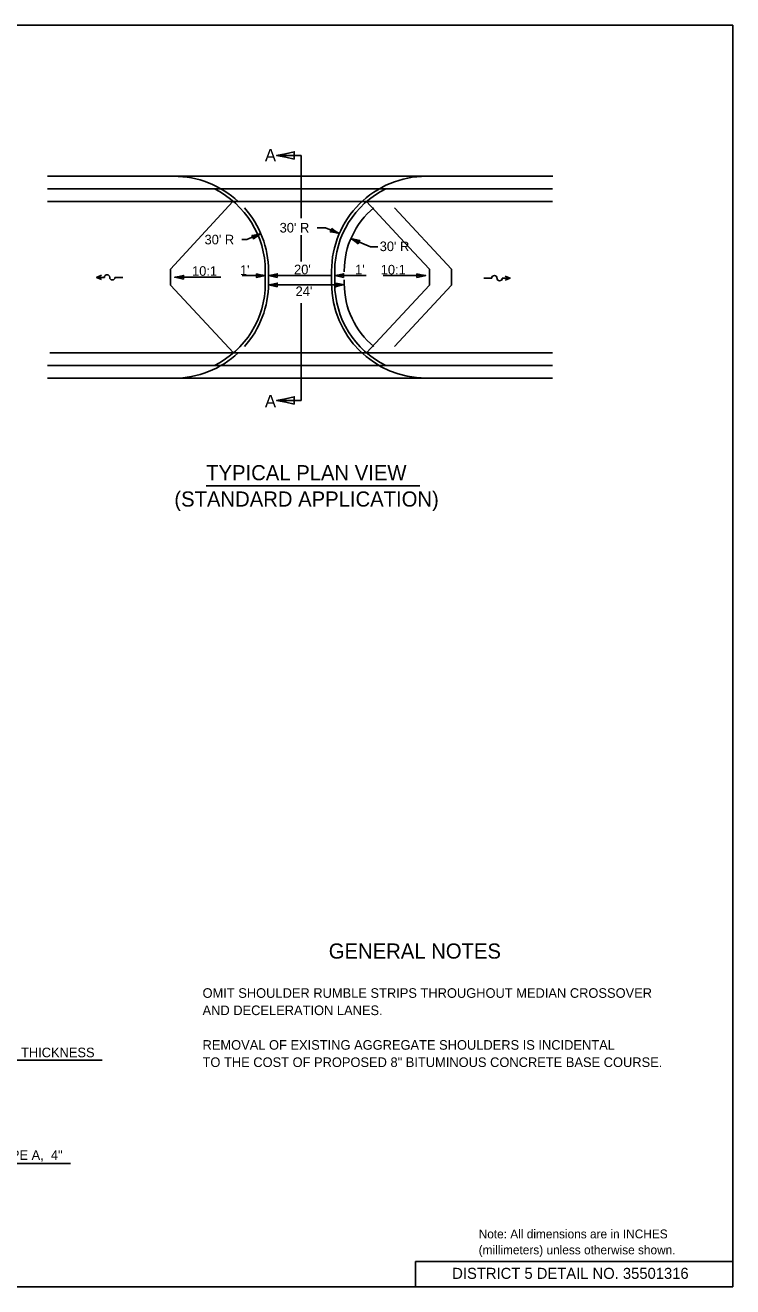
# Model space of a CAD drawing. Extents: x 2261326 to 2261983, y -3123705 to -3123305.
# Drawn here: x 2261759.1 to 2261983.3, y -3123705.1 to -3123305.1 of the extents above; entities that cross this region are included whole.
import ezdxf

# ---------------------------------------------------------------- set-up
doc = ezdxf.new("R2010")
doc.units = 0
for name, color, linetype in [('Default', 7, 'Continuous'), ('RD_Pr_Roadway_Dimensions', 7, 'Continuous'), ('RD_Pr_Roadway_Items', 7, 'Continuous'), ('RD_Pr_Roadway_Notes', 7, 'Continuous'), ('SH_General_Details', 7, 'Continuous')]:
    doc.layers.add(name, color=color, linetype=linetype)

msp = doc.modelspace()

# ---------------------------------------------------------------- linework, layer by layer
at = {"layer": 'Default'}
msp.add_lwpolyline([(2261353.31, -3123705.08), (2261983.31, -3123705.08), (2261983.31, -3123305.08), (2261353.31, -3123305.08)], close=True, dxfattribs=at)
at = {"layer": 'RD_Pr_Roadway_Dimensions'}
for p, q in [((2261829.36, -3123373.05), (2261833.75, -3123371.17)), ((2261851.57, -3123369.29), (2261854.2, -3123369.29)), ((2261854.2, -3123369.29), (2261858.6, -3123371.17)), ((2261829.36, -3123373.05), (2261827.69, -3123373.05)), ((2261862.27, -3123372.74), (2261868.48, -3123375.4)), ((2261868.48, -3123375.4), (2261870.84, -3123375.4)), ((2261806.47, -3123384.97), (2261821.04, -3123384.97)), ((2261827.81, -3123384.48), (2261835.17, -3123384.48)), ((2261836.17, -3123384.48), (2261856.17, -3123384.48)), ((2261836.17, -3123387.4), (2261860.18, -3123387.4)), ((2261857.17, -3123384.48), (2261867.1, -3123384.48)), ((2261872.55, -3123384.48), (2261886.03, -3123384.48))]:
    msp.add_line(p, q, dxfattribs=at)
for points in [[(2261830.95, -3123371.73), (2261831.18, -3123372.27), (2261831.41, -3123372.81), (2261832.56, -3123371.94), (2261833.75, -3123371.17), (2261832.27, -3123371.5)], [(2261856.25, -3123369.53), (2261856.02, -3123370.06), (2261855.79, -3123370.6), (2261857.21, -3123370.84), (2261858.6, -3123371.17), (2261857.33, -3123370.33)], [(2261864.62, -3123374.38), (2261864.85, -3123373.84), (2261865.08, -3123373.3), (2261863.65, -3123373.07), (2261862.27, -3123372.74), (2261863.54, -3123373.58)], [(2261832.37, -3123383.89), (2261832.37, -3123384.48), (2261832.37, -3123385.06), (2261833.77, -3123384.72), (2261835.17, -3123384.48), (2261833.68, -3123384.2)], [(2261838.97, -3123385.06), (2261838.97, -3123384.48), (2261838.97, -3123383.89), (2261837.57, -3123384.23), (2261836.17, -3123384.48), (2261837.67, -3123384.75)], [(2261859.97, -3123385.06), (2261859.97, -3123384.48), (2261859.97, -3123383.89), (2261858.57, -3123384.23), (2261857.17, -3123384.48), (2261858.67, -3123384.75)], [(2261883.23, -3123383.89), (2261883.23, -3123384.48), (2261883.23, -3123385.06), (2261884.63, -3123384.72), (2261886.03, -3123384.48), (2261884.53, -3123384.2)], [(2261809.27, -3123385.56), (2261809.27, -3123384.97), (2261809.27, -3123384.39), (2261807.87, -3123384.73), (2261806.47, -3123384.97), (2261807.96, -3123385.25)], [(2261838.97, -3123387.99), (2261838.97, -3123387.4), (2261838.97, -3123386.82), (2261837.57, -3123387.16), (2261836.17, -3123387.4), (2261837.67, -3123387.67)], [(2261857.38, -3123386.82), (2261857.38, -3123387.4), (2261857.38, -3123387.99), (2261858.78, -3123387.64), (2261860.18, -3123387.4), (2261858.69, -3123387.13)]]:
    msp.add_lwpolyline(points, close=True, dxfattribs=at)
at = {"layer": 'RD_Pr_Roadway_Items'}
for p, q in [((2261766.17, -3123352.97), (2261926.18, -3123352.97)), ((2261766.17, -3123356.97), (2261926.18, -3123356.97)), ((2261766.17, -3123360.97), (2261926.18, -3123360.97)), ((2261805.17, -3123382.47), (2261824.91, -3123360.97)), ((2261880.65, -3123375.42), (2261867.28, -3123360.97)), ((2261894.14, -3123382.47), (2261876.1, -3123362.97)), ((2261887.18, -3123382.47), (2261880.65, -3123375.42)), ((2261805.17, -3123387.47), (2261805.17, -3123382.47)), ((2261835.17, -3123386.97), (2261835.17, -3123382.97)), ((2261836.17, -3123386.97), (2261836.17, -3123382.97)), ((2261856.17, -3123386.98), (2261856.17, -3123382.98)), ((2261857.17, -3123386.98), (2261857.17, -3123382.98)), ((2261860.17, -3123382.98), (2261860.17, -3123383.23)), ((2261887.18, -3123387.47), (2261887.18, -3123382.47)), ((2261894.14, -3123387.47), (2261894.14, -3123382.47)), ((2261784.19, -3123385.02), (2261781.68, -3123385.02)), ((2261790.02, -3123385.02), (2261787.52, -3123385.02)), ((2261805.17, -3123387.47), (2261825.07, -3123408.98)), ((2261860.17, -3123385.76), (2261860.17, -3123386.98)), ((2261887.18, -3123387.47), (2261867.28, -3123408.98)), ((2261894.14, -3123387.47), (2261876.1, -3123406.98)), ((2261904.43, -3123385.28), (2261906.92, -3123385.28)), ((2261910.26, -3123385.28), (2261912.76, -3123385.28)), ((2261766.87, -3123408.98), (2261926.18, -3123408.98)), ((2261766.17, -3123412.98), (2261926.18, -3123412.98)), ((2261766.17, -3123416.98), (2261926.18, -3123416.98))]:
    msp.add_line(p, q, dxfattribs=at)
for points in [[(2261783.22, -3123385.66), (2261781.68, -3123385.02), (2261783.22, -3123384.38)], [(2261911.22, -3123384.64), (2261912.76, -3123385.28), (2261911.22, -3123385.92)]]:
    msp.add_lwpolyline(points, dxfattribs=at)
for centre, radius, start, end in [((2261806.17, -3123382.97), 30, 47.1664, 90), ((2261886.18, -3123382.97), 30, 90, 180.0023), ((2261806.17, -3123382.97), 29, 0.0023, 63.7082), ((2261886.18, -3123382.97), 29, 116.2918, 180.0023), ((2261806.17, -3123382.97), 30, 0.0023, 41.8101), ((2261886.18, -3123382.97), 26, 129.7153, 180.0023), ((2261785.02, -3123385.02), 0.833, 360, 180), ((2261786.68, -3123385.02), 0.833, 180, 0), ((2261806.17, -3123386.98), 29, 296.2918, 0.0023), ((2261806.17, -3123386.98), 30, 318.1898, 0.0023), ((2261886.18, -3123386.98), 30, 180.0023, 269.9977), ((2261886.18, -3123386.98), 29, 180.0023, 243.7082), ((2261886.18, -3123386.98), 26, 180.0023, 230.2846), ((2261907.76, -3123385.28), 0.833, 0, 180), ((2261909.43, -3123385.28), 0.833, 180, 360), ((2261806.17, -3123386.98), 30, 270.0015, 312.8331)]:
    msp.add_arc(centre, radius, start, end, dxfattribs=at)
at = {"layer": 'RD_Pr_Roadway_Notes'}
for p, q in [((2261846.51, -3123346.38), (2261838.72, -3123346.38)), ((2261846.51, -3123346.38), (2261846.51, -3123366.28)), ((2261846.51, -3123371.67), (2261846.51, -3123380.02)), ((2261846.51, -3123393.24), (2261846.51, -3123424.05)), ((2261846.51, -3123424.05), (2261838.72, -3123424.05)), ((2261816.47, -3123451.09), (2261884.15, -3123451.09)), ((2261714.11, -3123633.27), (2261783.46, -3123633.27)), ((2261678.43, -3123665.97), (2261773.38, -3123665.97))]:
    msp.add_line(p, q, dxfattribs=at)
for points in [[(2261844.32, -3123347.55), (2261844.32, -3123346.38), (2261844.32, -3123345.21), (2261841.52, -3123345.89), (2261838.72, -3123346.38), (2261841.71, -3123346.92)], [(2261844.32, -3123425.22), (2261844.32, -3123424.05), (2261844.32, -3123422.88), (2261841.52, -3123423.57), (2261838.72, -3123424.05), (2261841.71, -3123424.6)]]:
    msp.add_lwpolyline(points, close=True, dxfattribs=at)
at = {"layer": 'SH_General_Details'}
for p, q in [((2261926.18, -3123352.97), (2261926.32, -3123352.97)), ((2261882.8, -3123697.07), (2261983.31, -3123697.07)), ((2261882.8, -3123705.08), (2261882.8, -3123697.07))]:
    msp.add_line(p, q, dxfattribs=at)

# ---------------------------------------------------------------- texts
at = {"layer": 'RD_Pr_Roadway_Dimensions'}
for s, p in [("30' R", (2261839.71, -3123370.81)), ("30' R", (2261815.91, -3123374.57)), ("30' R", (2261871.42, -3123376.71)), ('10:1', (2261811.95, -3123384.54)), ("1'", (2261827.13, -3123384.26)), ("20'", (2261844.28, -3123384.05)), ("1'", (2261863.63, -3123384.07)), ('10:1', (2261871.75, -3123384.11)), ("24'", (2261844.77, -3123390.96))]:
    msp.add_text(s, height=3.048, dxfattribs=at).set_placement(p)
at = {"layer": 'RD_Pr_Roadway_Notes'}
for s, height, p in [('A', 4, (2261835.02, -3123348.29)), ('A', 4, (2261835.02, -3123426.28)), ('TYPICAL PLAN VIEW', 4.8, (2261816.42, -3123449.37)), ('(STANDARD APPLICATION)', 4.8, (2261806.34, -3123457.71)), ('GENERAL NOTES', 4.8, (2261855.28, -3123601.04)), ('OMIT SHOULDER RUMBLE STRIPS THROUGHOUT MEDIAN CROSSOVER', 3.048, (2261815.28, -3123613.47)), ('AND DECELERATION LANES.', 3.048, (2261815.28, -3123618.95)), ('REMOVAL OF EXISTING AGGREGATE SHOULDERS IS INCIDENTAL', 3.048, (2261815.28, -3123629.93)), ('HMA RESURFACING THICKNESS', 3.048, (2261716.75, -3123632.31)), ('TO THE COST OF PROPOSED 8" BITUMINOUS CONCRETE BASE COURSE.', 3.048, (2261815.28, -3123635.41)), ('SUB-BASE GRANULAR MATERIAL, TYPE A,  4"', 3.048, (2261681.15, -3123664.85)), ('Note: All dimensions are in INCHES', 2.808, (2261902.79, -3123689.74)), ('(millimeters) unless otherwise shown.', 2.808, (2261902.79, -3123694.79))]:
    msp.add_text(s, height=height, dxfattribs=at).set_placement(p)
at = {"layer": 'SH_General_Details'}
msp.add_text('DISTRICT 5 DETAIL NO. 35501316', height=3.5, dxfattribs=at).set_placement((2261894.41, -3123702.58))

doc.saveas('drawing.dxf')
